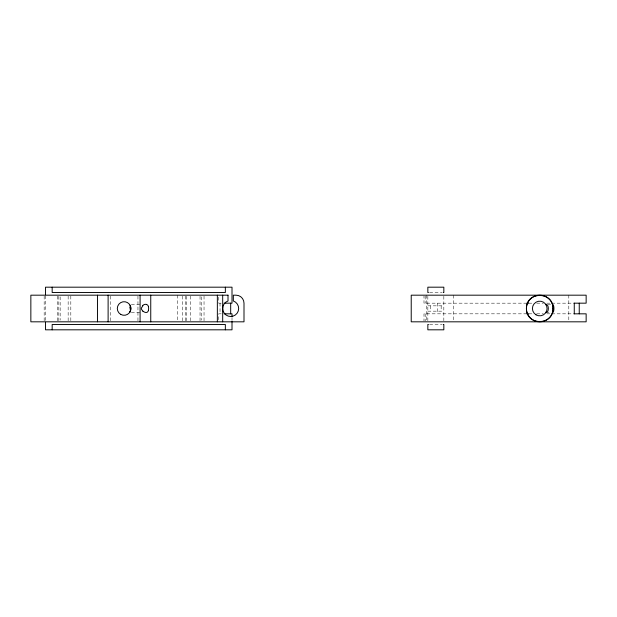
<?xml version="1.0" encoding="UTF-8"?>
<svg xmlns="http://www.w3.org/2000/svg" width="617" height="617" viewBox="0 0 617 617"><rect width="100%" height="100%" fill="white"/><g stroke="black" fill="none" stroke-linecap="round" stroke-linejoin="round"><path stroke-width="0.46" stroke-dasharray="3.08 2.31" d="M429.633 292.512L442.042 292.512M221.21 303.171L218.688 303.171L218.688 296.067M526.802 303.171L423.979 303.171L423.979 296.067M528.715 303.171L533.011 303.171M536.69 303.171L543.338 303.171M546.762 303.171L550.804 303.171M551.752 303.171L573.046 303.171M131.344 304.505L140.275 304.505M547.765 304.505L550.58 304.505M427.843 305.839L443.831 305.839M427.843 311.161L443.831 311.161M131.344 312.495L140.275 312.495M545.883 312.495L550.58 312.495M221.21 313.829L218.688 313.829L218.688 320.933M526.802 313.829L423.979 313.829L423.979 320.933M528.715 313.829L533.011 313.829M536.69 313.829L543.338 313.829M546.762 313.829L550.804 313.829M551.752 313.829L573.046 313.829M429.633 324.488L442.042 324.488M568.805 295.181L568.805 320.871M453.672 295.181L453.68 320.871M443.831 296.276L443.831 320.724M441.163 305.839L441.163 311.161M437.414 303.171L437.414 313.829M430.504 305.839L430.504 311.161M427.843 296.276L427.843 320.724M426.393 295.181L426.393 320.871M425.175 296.067L425.175 303.171M425.175 313.829L425.175 320.933M232.007 317.593L232.007 320.408M220.022 303.171L220.022 313.829M204.034 296.129L204.034 320.871M201.373 296.846L201.373 320.154M200.039 296.276L200.039 320.724M190.715 296.129L190.715 320.871M186.72 296.276L186.72 320.724M185.385 296.129L185.385 320.871M182.717 296.129L182.717 320.871M177.387 295.181L177.387 320.871M137.953 296.129L137.953 320.871M110.25 296.129L110.25 320.871M70.816 296.067L70.816 320.933M68.148 296.129L68.148 320.871M60.157 296.846L60.157 320.154M58.823 296.276L58.823 320.724M57.497 296.129L57.497 320.871M45.504 295.713L45.504 321.287M44.169 296.129L44.169 320.871"/><path stroke-width="0.93" d="M148.466 310.675L147.625 311.909A3.849 3.016 65.3 0 1 146.854 312.356L146.175 312.487A4.959 3.779 50.8 0 1 142.967 311.138M129.848 312.125C131.344 310.976 130.819 305.322 130.025 305.168M130.249 311.408L129.902 312.04M142.882 305.731L141.401 308.06A2.707 2.676 89.1 0 0 141.447 309.156L142.882 311.269M428.406 292.512L427.843 292.512L427.843 287.183L443.831 287.183L443.831 292.512L443.268 292.512M224.141 303.171L232.007 303.171L232.007 287.183L45.504 287.183L45.504 294.764M526.802 303.171L528.715 303.171M573.887 303.171L586.15 303.171L586.15 295.181L411.223 295.181L411.223 321.819L586.15 321.819L586.15 313.829L573.887 313.829M224.141 313.829L232.007 313.829L232.007 316.652M526.802 313.829L528.715 313.829M428.406 324.488L427.843 324.488L427.843 329.817L443.831 329.817L443.831 324.488L443.268 324.488M146.406 304.536L146.846 304.651A3.849 3.023 -61 0 1 147.633 305.083L148.466 306.325M579.247 303.171L579.247 313.829M574.265 303.171L574.265 313.829M232.007 321.349L232.007 329.817L45.504 329.817L45.504 322.236M230.681 303.171L230.681 313.829M225.352 287.183L225.352 292.512L52.167 292.512L52.167 287.183M225.352 329.817L225.352 324.488L52.167 324.488L52.167 329.817M222.683 295.181L222.683 321.819M217.354 295.181L217.354 321.819M150.749 295.181L150.749 321.819M140.09 295.181L140.09 321.819M108.114 295.181L108.114 321.819M97.463 295.181L97.463 321.819M148.327 306.479A3.987 2.221 -90 0 1 148.327 310.521M142.704 305.469A4.913 4.172 -59.2 0 1 146.453 304.389M129.724 306.896A3.933 1.026 78.2 0 1 130.31 311.577M552.477 304.667A3.957 1.165 90 0 1 553.927 308.5A3.957 1.165 90 0 1 552.477 312.333M545.937 304.767A3.879 1.89 -90 0 1 548.351 308.5A3.879 1.89 -90 0 1 545.937 312.233M553.071 308.5C553.464 325.753 526.1 326.031 526.424 308.5C526.1 290.969 553.464 291.247 553.071 308.5A13.319 13.319 0 0 1 533.088 320.038A13.319 13.319 0 0 1 533.088 296.962A13.319 13.319 0 0 1 553.071 308.5M228.012 295.181L30.85 295.181L30.85 321.819L244 321.819L244 303.171A7.99 7.99 0 0 0 236.01 295.181L233.342 295.181L233.342 300.965A7.99 7.99 0 0 1 237.105 313.251A7.99 7.99 0 0 1 224.249 313.251A7.99 7.99 0 0 1 228.012 300.965L228.012 295.181M120.708 314.385A6.795 6.795 0 0 0 130.897 308.5A6.795 6.795 0 0 0 120.708 302.615A6.795 6.795 0 0 0 120.708 314.385M536.08 314.847A7.327 7.327 0 0 0 547.071 308.5A7.327 7.327 0 0 0 536.08 302.153A7.327 7.327 0 0 0 536.08 314.847"/></g></svg>
